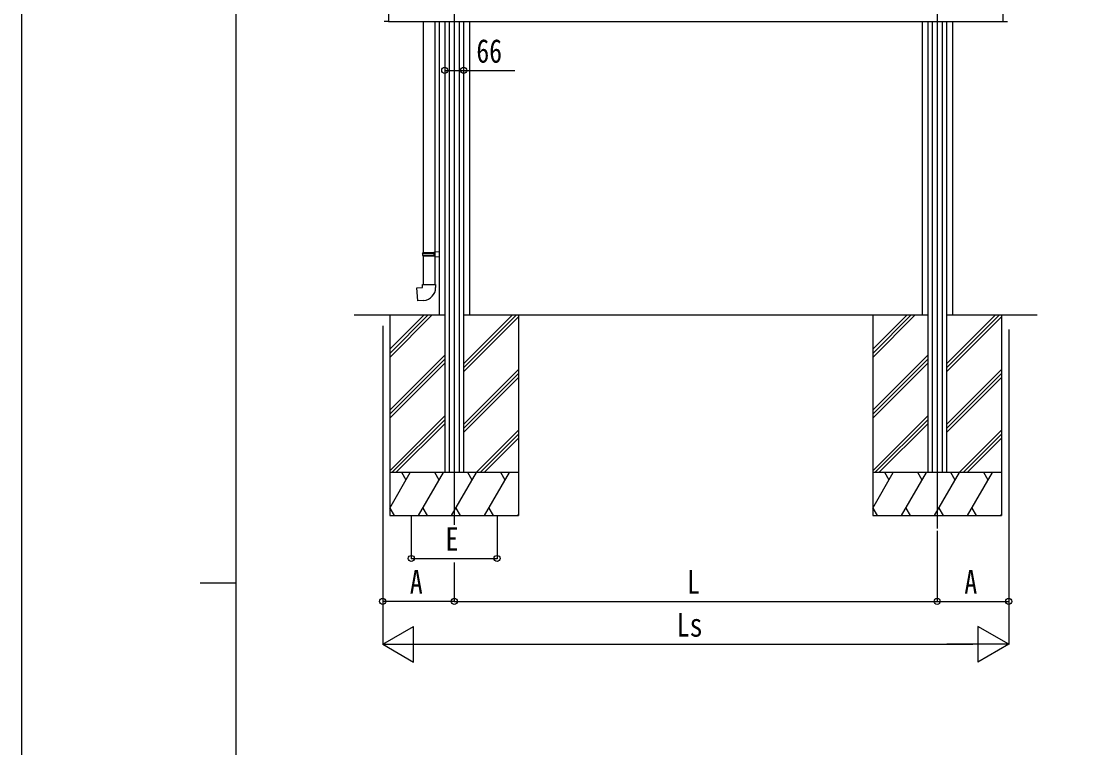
# Model space of a CAD drawing. Units: millimetres, scale not verified. Extents: x -10512 to 10512, y -7425 to 7425.
# Drawn here: x -10512 to -6772, y -264 to 2274 of the extents above; entities that cross this region are included whole.
import ezdxf
from ezdxf.enums import TextEntityAlignment as Align

# ---------------------------------------------------------------- set-up
doc = ezdxf.new("R2010")
doc.units = ezdxf.units.MM
doc.header["$LTSCALE"] = 40
for name, color, linetype in [('0-3_YKK_12', 2, 'Continuous'), ('0-4_YKK_13', 4, 'Continuous'), ('0-5_YKK_A1', 4, 'Continuous'), ('0-6_YKK_D', 6, 'Continuous'), ('0-7_YKK_ZWAK', 7, 'Continuous')]:
    doc.layers.add(name, color=color, linetype=linetype)
doc.styles.add('ＭＳ ゴシック', font='')
doc.styles.get('ＭＳ ゴシック').set_extended_font_data('MS Gothic')

msp = doc.modelspace()

# ---------------------------------------------------------------- linework, layer by layer
at = {"layer": '0-3_YKK_12'}
for p, q in [((-8999.89, 4016.01), (-8999.89, 514.93)), ((-7311.89, 4016.01), (-7311.89, 501.9))]:
    msp.add_line(p, q, dxfattribs=at)
at = {"layer": '0-4_YKK_13'}
for p, q in [((-9229.89, 2273.8), (-9245.18, 2274.6)), ((-9108.89, 2274.3), (-9108.89, 1466.87)), ((-9066.89, 1469.43), (-9066.89, 2274.3)), ((-7081.89, 2273.8), (-7066.61, 2274.6)), ((-9110.89, 1464.87), (-9109.89, 1466.87)), ((-9110.89, 1464.87), (-9066.89, 1464.87)), ((-9110.89, 1464.87), (-9110.89, 1456.87)), ((-9109.89, 1466.87), (-9066.89, 1466.87)), ((-9071.37, 1464.87), (-9071.8, 1466.87)), ((-9068.89, 1469.37), (-9052.89, 1469.84)), ((-9068.89, 1467.37), (-9068.89, 1469.37)), ((-9068.89, 1467.37), (-9066.89, 1467.37)), ((-9066.89, 1466.87), (-9066.89, 1466.32)), ((-9052.89, 1469.84), (-9052.89, 1451.9)), ((-9110.89, 1456.87), (-9066.89, 1456.87)), ((-9110.89, 1456.87), (-9109.89, 1454.87)), ((-9109.89, 1454.87), (-9066.89, 1454.87)), ((-9108.89, 1454.87), (-9108.89, 1354.87)), ((-9068.89, 1452.37), (-9068.89, 1454.37)), ((-9068.89, 1452.37), (-9052.89, 1451.9)), ((-9066.89, 1354.87), (-9066.89, 1452.31)), ((-9110.89, 1354.87), (-9064.89, 1354.87)), ((-9110.89, 1344.87), (-9110.89, 1354.87)), ((-9064.89, 1354.87), (-9064.89, 1343.95))]:
    msp.add_line(p, q, dxfattribs=at)
for points in [[(-9071.37, 1464.87), (-9071.37, 1456.87), (-9071.8, 1454.87)], [(-9068.89, 1454.37), (-9066.89, 1454.37), (-9066.89, 1467.37)], [(-9105.97, 1299.12), (-9126.81, 1297.3), (-9130.82, 1343.13), (-9110.89, 1344.87)]]:
    msp.add_lwpolyline(points, dxfattribs=at)
msp.add_arc((-9109.89, 1343.95), 45, 275, 0, dxfattribs=at)
at = {"layer": '0-5_YKK_A1'}
for p, q in [((-9229.89, 3110.8), (-9229.89, 2273.8)), ((-7081.89, 3111), (-7081.89, 2273.8)), ((-9229.89, 2274.3), (-7081.89, 2274.3)), ((-9052.89, 2274.3), (-9052.89, 1247.3)), ((-9032.89, 2274.3), (-9032.89, 697.3)), ((-9017.39, 2274.3), (-9017.39, 697.3)), ((-8982.39, 2274.3), (-8982.39, 697.3)), ((-8966.89, 2274.3), (-8966.89, 697.3)), ((-8946.89, 2274.3), (-8946.89, 1247.3)), ((-7364.89, 2274.3), (-7364.89, 1247.3)), ((-7344.89, 2274.3), (-7344.89, 697.3)), ((-7329.39, 2274.3), (-7329.39, 697.3)), ((-7294.39, 2274.3), (-7294.39, 697.3)), ((-7278.89, 2274.3), (-7278.89, 697.3)), ((-7258.89, 2274.3), (-7258.89, 1247.3)), ((-9032.89, 1247.3), (-9349.89, 1247.3)), ((-9224.89, 1247.3), (-9224.89, 547.3)), ((-9224.89, 1128.32), (-9105.91, 1247.3)), ((-9224.89, 1114.18), (-9091.77, 1247.3)), ((-9224.89, 1100.04), (-9077.63, 1247.3)), ((-7344.89, 1247.3), (-8966.89, 1247.3)), ((-8966.89, 1063.81), (-8783.4, 1247.3)), ((-8966.89, 1077.95), (-8797.55, 1247.3)), ((-8966.89, 1049.67), (-8774.89, 1241.67)), ((-8774.89, 1247.3), (-8774.89, 547.3)), ((-7536.89, 1247.3), (-7536.89, 547.3)), ((-7536.89, 1128.32), (-7417.91, 1247.3)), ((-7536.89, 1114.18), (-7403.77, 1247.3)), ((-7536.89, 1100.04), (-7389.63, 1247.3)), ((-6961.89, 1247.3), (-7278.89, 1247.3)), ((-7278.89, 1063.81), (-7095.4, 1247.3)), ((-7278.89, 1077.95), (-7109.55, 1247.3)), ((-7278.89, 1049.67), (-7086.89, 1241.67)), ((-7086.89, 1247.3), (-7086.89, 547.3)), ((-9224.89, 916.19), (-9032.89, 1108.19)), ((-9224.89, 902.05), (-9032.89, 1094.05)), ((-7536.89, 916.19), (-7344.89, 1108.19)), ((-7536.89, 902.05), (-7344.89, 1094.05)), ((-9224.89, 887.91), (-9032.89, 1079.91)), ((-8966.89, 865.82), (-8774.89, 1057.82)), ((-7536.89, 887.91), (-7344.89, 1079.91)), ((-7278.89, 865.82), (-7086.89, 1057.82)), ((-8966.89, 851.68), (-8774.89, 1043.68)), ((-8966.89, 837.54), (-8774.89, 1029.54)), ((-7278.89, 851.68), (-7086.89, 1043.68)), ((-7278.89, 837.54), (-7086.89, 1029.54)), ((-9224.89, 704.06), (-9032.89, 896.06)), ((-9217.51, 697.3), (-9032.89, 881.92)), ((-9203.37, 697.3), (-9032.89, 867.77)), ((-7536.89, 704.06), (-7344.89, 896.06)), ((-7529.51, 697.3), (-7344.89, 881.92)), ((-7515.37, 697.3), (-7344.89, 867.77)), ((-8923.28, 697.3), (-8774.89, 845.69)), ((-8909.14, 697.3), (-8774.89, 831.55)), ((-7235.28, 697.3), (-7086.89, 845.69)), ((-7221.14, 697.3), (-7086.89, 831.55)), ((-8895, 697.3), (-8774.89, 817.41)), ((-7207, 697.3), (-7086.89, 817.41)), ((-8774.89, 697.3), (-9224.89, 697.3)), ((-9224.89, 573.25), (-9153.27, 697.3)), ((-9168.27, 671.32), (-9183.28, 697.3)), ((-9124.41, 547.3), (-9037.8, 697.3)), ((-9052.8, 671.32), (-9067.81, 697.3)), ((-9008.94, 547.3), (-8922.33, 697.3)), ((-8937.33, 671.32), (-8952.34, 697.3)), ((-8893.47, 547.3), (-8806.86, 697.3)), ((-8821.86, 671.32), (-8836.87, 697.3)), ((-7086.89, 697.3), (-7536.89, 697.3)), ((-7536.89, 573.25), (-7465.27, 697.3)), ((-7480.27, 671.32), (-7495.28, 697.3)), ((-7436.41, 547.3), (-7349.8, 697.3)), ((-7364.8, 671.32), (-7379.81, 697.3)), ((-7320.94, 547.3), (-7234.33, 697.3)), ((-7249.33, 671.32), (-7264.34, 697.3)), ((-7205.47, 547.3), (-7118.86, 697.3)), ((-7133.86, 671.32), (-7148.87, 697.3)), ((-9224.88, 573.28), (-9209.88, 547.3)), ((-9109.41, 573.28), (-9094.41, 547.3)), ((-8993.94, 573.28), (-8978.94, 547.3)), ((-8878.47, 573.28), (-8863.47, 547.3)), ((-7536.88, 573.28), (-7521.88, 547.3)), ((-7421.41, 573.28), (-7406.41, 547.3)), ((-7305.94, 573.28), (-7290.94, 547.3)), ((-7190.47, 573.28), (-7175.47, 547.3)), ((-9224.89, 547.3), (-8774.89, 547.3)), ((-8778, 547.3), (-8774.89, 552.68)), ((-7536.89, 547.3), (-7086.89, 547.3)), ((-7090, 547.3), (-7086.89, 552.68))]:
    msp.add_line(p, q, dxfattribs=at)
at = {"layer": '0-6_YKK_D'}
for p, q in [((-9032.89, 2142.28), (-9032.89, 2102.33)), ((-8966.89, 2142.28), (-8966.89, 2102.33)), ((-9249.89, 1210.69), (-9249.89, 246.3)), ((-7061.89, 1197.58), (-7061.89, 246.3)), ((-9149.89, 546.3), (-9149.89, 396.3)), ((-8849.89, 546.3), (-8849.89, 396.3)), ((-7311.89, 493.93), (-7311.89, 246.3)), ((-7311.89, 492.93), (-7311.89, 246.3)), ((-7061.89, 499.03), (-7061.89, 96.3)), ((-9249.89, 440.07), (-9249.89, 96.3)), ((-9149.89, 397.3), (-8849.89, 397.3)), ((-8999.89, 383.76), (-8999.89, 246.3)), ((-8999.89, 383.76), (-8999.89, 246.3)), ((-8999.89, 247.3), (-9249.89, 247.3)), ((-8999.89, 247.3), (-7311.89, 247.3)), ((-7311.89, 247.3), (-7061.89, 247.3)), ((-9249.89, 97.3), (-9141.64, 159.8)), ((-9141.64, 34.8), (-9141.64, 159.8)), ((-7061.89, 97.3), (-7170.15, 159.8)), ((-7170.15, 159.8), (-7170.15, 34.8)), ((-9249.89, 97.3), (-9141.64, 34.8)), ((-9249.89, 97.3), (-9033.39, 97.3)), ((-9124.89, 97.3), (-7186.89, 97.3)), ((-7061.89, 97.3), (-7278.4, 97.3)), ((-7061.89, 97.3), (-7170.15, 34.8))]:
    msp.add_line(p, q, dxfattribs=at)
msp.add_lwpolyline([(-9032.89, 2103.33), (-8966.89, 2103.33), (-8788.39, 2103.33)], dxfattribs=at)
for centre in [(-9032.89, 2103.33), (-8966.89, 2103.33), (-9149.89, 397.3), (-8849.89, 397.3), (-9249.89, 247.3), (-8999.89, 247.3), (-8999.89, 247.3), (-7311.89, 247.3), (-7311.89, 247.3), (-7061.89, 247.3)]:
    msp.add_circle(centre, 10.62, dxfattribs=at)
at = {"layer": '0-7_YKK_ZWAK'}
for p, q in [((-9762.45, -6312.5), (-9762.45, 6937.5)), ((-9887.45, 312.5), (-9762.45, 312.5))]:
    msp.add_line(p, q, dxfattribs=at)
msp.add_lwpolyline([(-10512.5, -7425), (10512.5, -7425), (10512.5, 7425), (-10512.5, 7425)], close=True, dxfattribs=at)

# ---------------------------------------------------------------- texts
at = {"layer": '0-6_YKK_D', "style": 'ＭＳ ゴシック', "width": 0.8}
for s, p in [('66', (-8922.39, 2105.33)), ('E', (-9029.89, 399.3)), ('A', (-9154.89, 249.3)), ('L', (-8185.89, 249.3)), ('A', (-7216.89, 249.3)), ('Ls', (-8221.89, 99.3))]:
    msp.add_text(s, height=82.48, dxfattribs=at).set_placement(p, align=Align.BOTTOM_LEFT)

doc.saveas('drawing.dxf')
